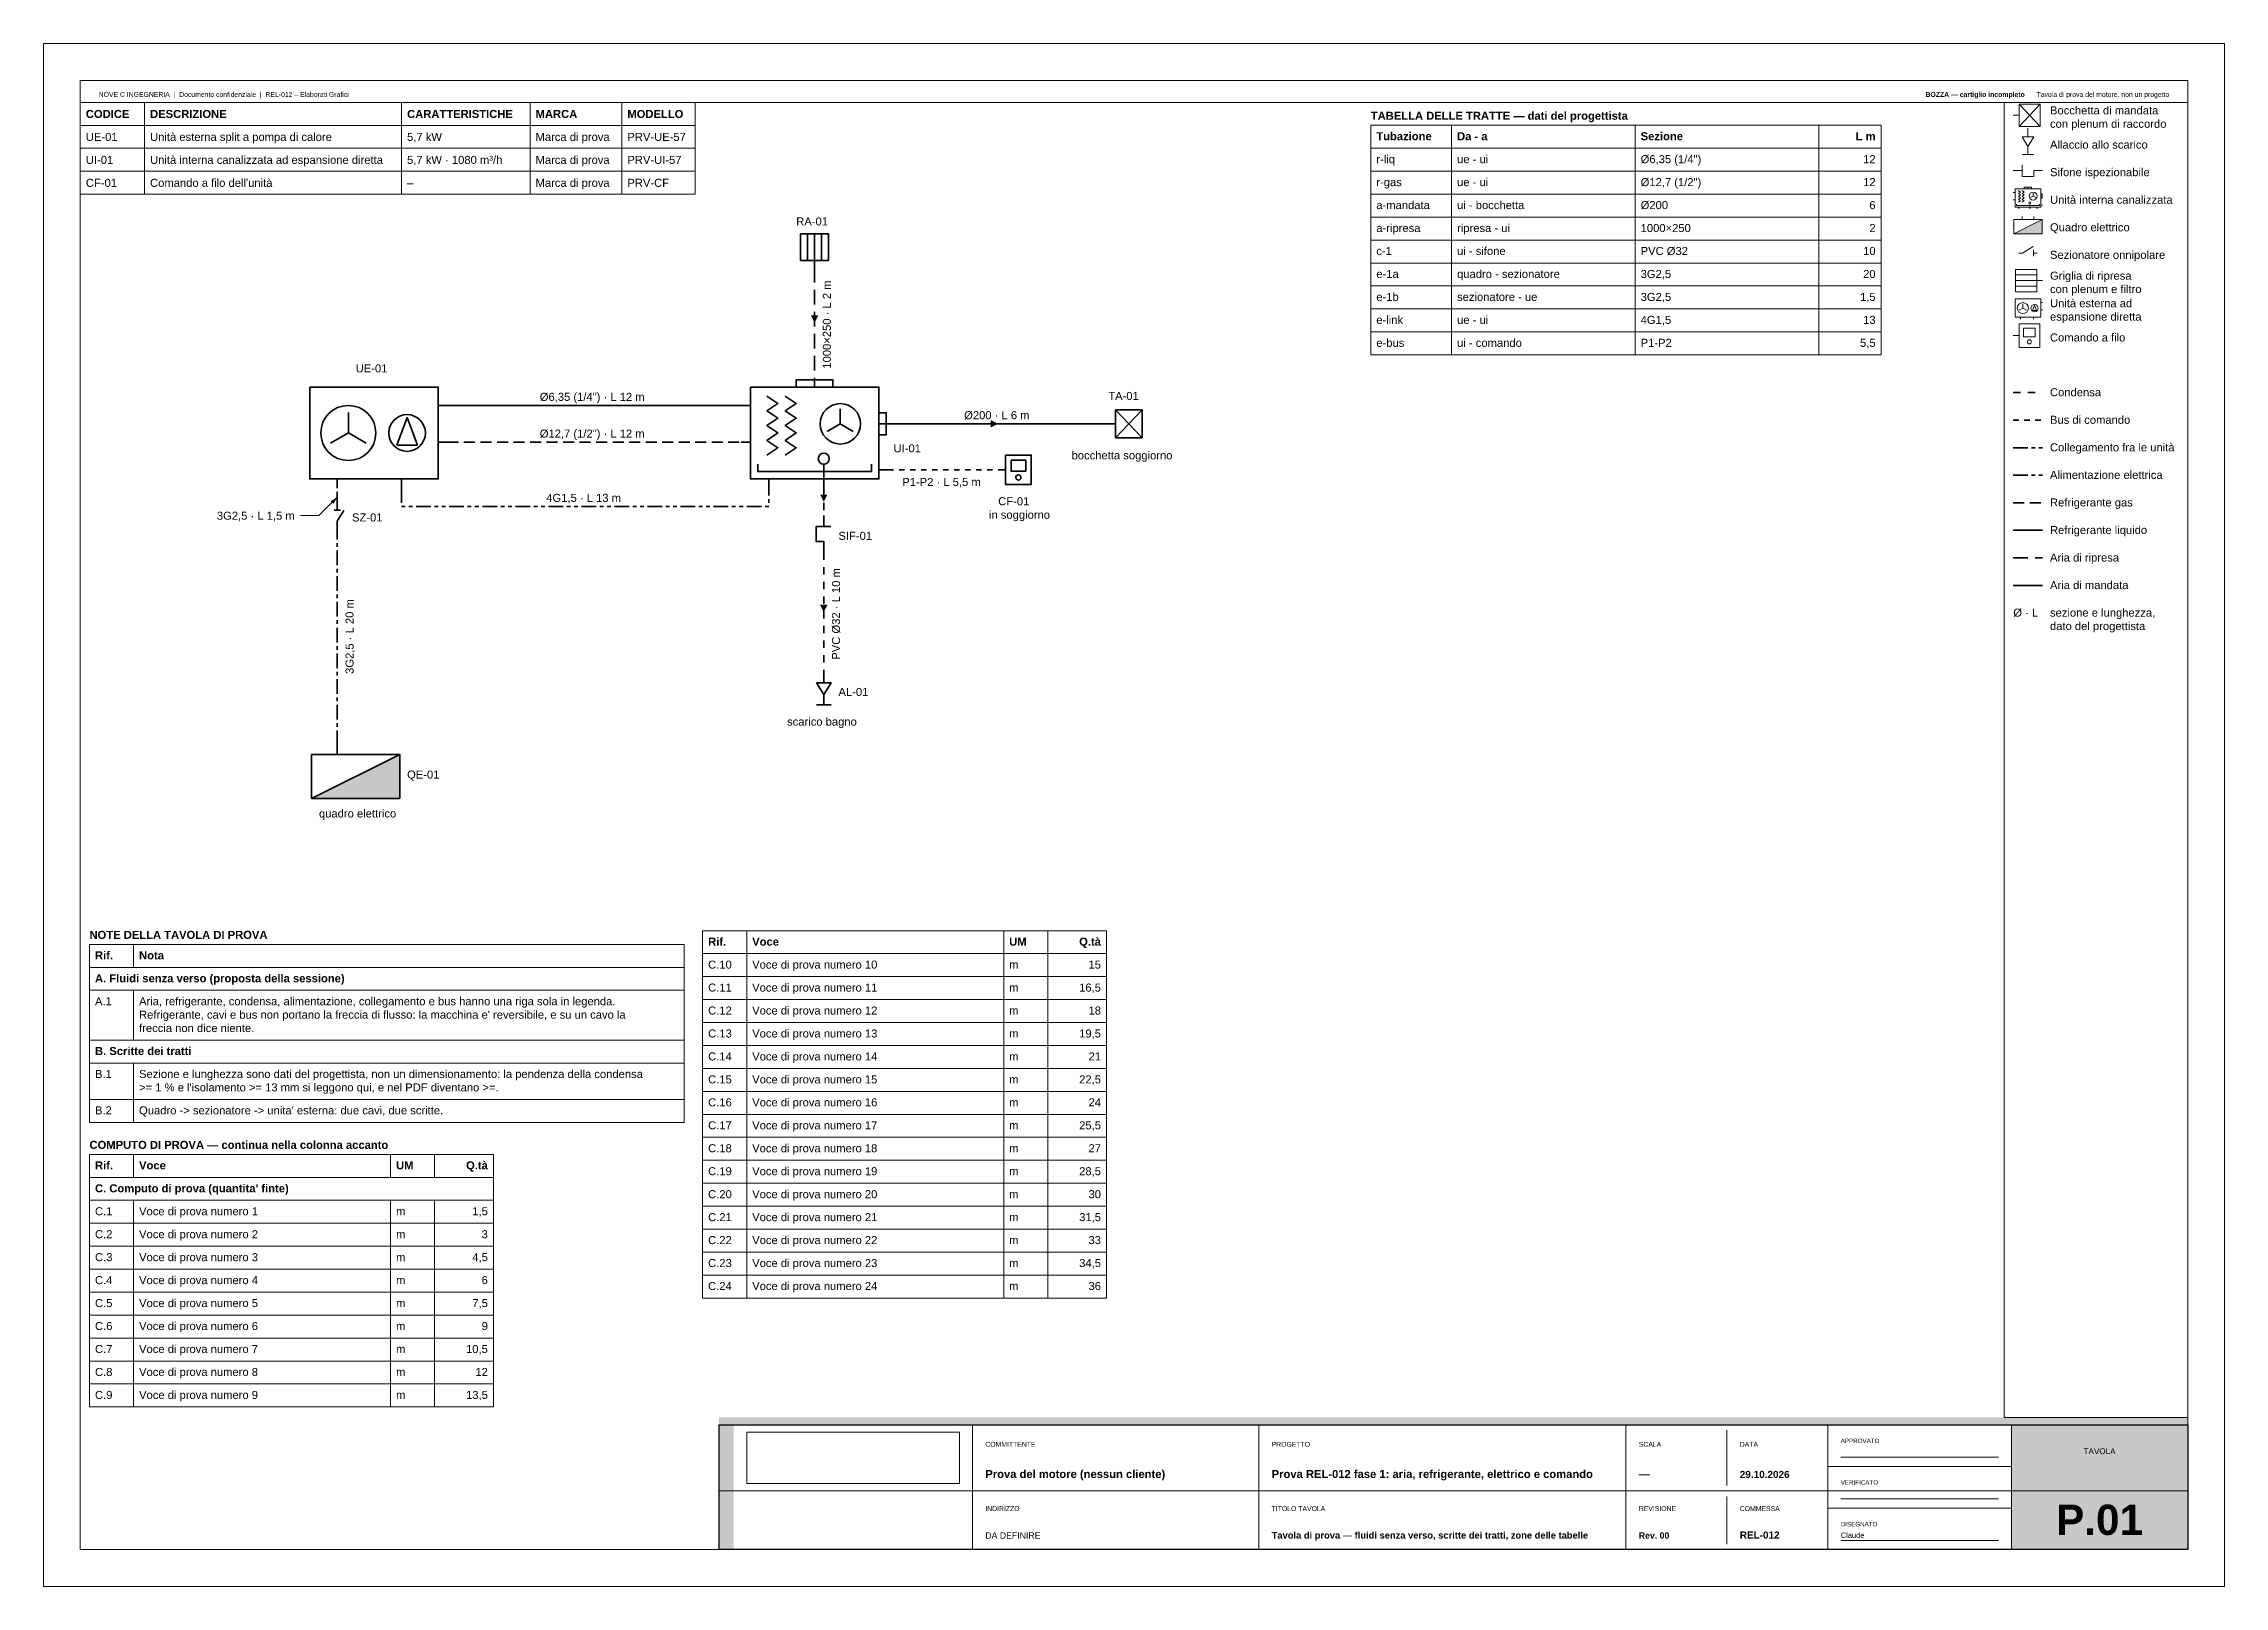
# Paper-space layout 'A2' of a CAD drawing. Header units: millimetres. Extents: x 0 to 594, y 0 to 420.
# The model-space entities are those that its viewports show. They can reach past a viewport. Long polylines and large blocks are cut down to what shows.
import ezdxf
from ezdxf.enums import TextEntityAlignment as Align

# ---------------------------------------------------------------- set-up
doc = ezdxf.new("R2010")
doc.units = ezdxf.units.MM
for name, pattern in [('NOVEC_TRATTO_1P5_1P5', [3, 1.5, -1.5]), ('NOVEC_TRATTO_2_2', [4, 2, -2]), ('NOVEC_TRATTO_3_1P5', [4.5, 3, -1.5]), ('NOVEC_TRATTO_4_1_1_1', [7, 4, -1, 1, -1]), ('NOVEC_TRATTO_4_1_1_1_1_1', [9, 4, -1, 1, -1, 1, -1]), ('NOVEC_TRATTO_4_2', [6, 4, -2])]:
    doc.linetypes.add(name, pattern=pattern)
for name, color, linetype, lineweight, true_color in [('E-CTRL-BUS', 160, 'NOVEC_TRATTO_1P5_1P5', 35, 0x2020e0), ('E-POWR-CIRC', 34, 'NOVEC_TRATTO_4_1_1_1', 35, 0x784212), ('E-POWR-LINK', 230, 'NOVEC_TRATTO_4_1_1_1_1_1', 35, 0xe91e63), ('M-CNDS-PIPE', 252, 'NOVEC_TRATTO_2_2', 35, 0x616a6b), ('M-HVAC-RETN', 134, 'NOVEC_TRATTO_4_2', 35, 0x148f77), ('M-HVAC-SPLY', 134, 'Continuous', 35, 0x148f77), ('M-REFG-GASS', 205, 'NOVEC_TRATTO_3_1P5', 35, 0x6c3483), ('M-REFG-LIQD', 205, 'Continuous', 35, 0x6c3483)]:
    doc.layers.add(name, color=color, linetype=linetype, lineweight=lineweight, true_color=true_color)
doc.layers.add('G-ANNO-NPLT', color=7, linetype='Continuous', lineweight=18, plot=False)
for name, color, linetype, lineweight in [('G-ANNO-TTLB', 7, 'Continuous', 18), ('M-ANNO-DIAM', 7, 'Continuous', 18), ('M-ANNO-IDEN', 7, 'Continuous', 18), ('M-ANNO-LEGN', 7, 'Continuous', 18), ('M-ANNO-SCHD', 7, 'Continuous', 18), ('M-DIAG-EQPM', 7, 'Continuous', 35)]:
    doc.layers.add(name, color=color, linetype=linetype, lineweight=lineweight)
doc.styles.add('NOVEC_ARIAL', font='arial.ttf')
doc.styles.add('NOVEC_ARIAL_GRASSETTO', font='arialbd.ttf')
picture_1 = doc.add_image_def('image1.jpg', size_in_pixel=(2961, 716))

# ---------------------------------------------------------------- blocks, each defined once
blk = doc.blocks.new('NoveC_FlowArrow')
h = blk.add_hatch(color=0)
h.dxf.hatch_style = 1
h.paths.add_polyline_path([(0, 0), (-2, 1), (-2, -1)])
blk = doc.blocks.new('NoveC_ReturnGrille')
at = {"color": 0, "linetype": 'Continuous', "lineweight": -2}
for p, q in [((0.8, -3.1), (8, -3.1)), ((0.8, -5), (8, -5)), ((8, -5), (10, -5)), ((0.8, -6.9), (8, -6.9))]:
    blk.add_line(p, q, dxfattribs=at)
blk.add_lwpolyline([(0.8, -1.2), (8, -1.2), (8, -8.8), (0.8, -8.8)], close=True, dxfattribs=at)
blk = doc.blocks.new('NoveC_ElectricalPanel_V1')
at = {"linetype": 'Continuous', "lineweight": -2}
h = blk.add_hatch(color=0, dxfattribs=at)
h.dxf.hatch_style = 1
h.paths.add_polyline_path([(0.5, -14.5), (24.5, -2.5), (24.5, -14.5)])
at = {"color": 0, "linetype": 'Continuous', "lineweight": -2}
blk.add_line((7.5, 0), (7.5, -2.5), dxfattribs=at)
for points in [[(0.5, -2.5), (24.5, -2.5), (24.5, -14.5), (0.5, -14.5)], [(0.5, -14.5), (24.5, -2.5), (24.5, -14.5)]]:
    blk.add_lwpolyline(points, close=True, dxfattribs=at)
blk = doc.blocks.new('NoveC_SplitOutdoorUnit')
at = {"color": 0, "linetype": 'Continuous', "lineweight": -2}
for p, q in [((13, -15), (13, -9.4)), ((37.5, -7.5), (40, -7.5)), ((13, -15), (8.15, -17.8)), ((13, -15), (17.85, -17.8)), ((37.5, -17.5), (40, -17.5)), ((10, -27.5), (10, -30)), ((27.5, -27.5), (27.5, -30))]:
    blk.add_line(p, q, dxfattribs=at)
for points in [[(2.5, -2.5), (37.5, -2.5), (37.5, -27.5), (2.5, -27.5)], [(26.2, -18.3), (29, -10.8), (31.8, -18.3)]]:
    blk.add_lwpolyline(points, close=True, dxfattribs=at)
for centre, radius in [((13, -15), 7.5), ((29, -15), 5)]:
    blk.add_circle(centre, radius, dxfattribs=at)
blk = doc.blocks.new('NoveC_DuctedIndoorUnit_V1')
at = {"color": 0, "linetype": 'Continuous', "lineweight": -2}
for p, q in [((20, 0), (20, -2.5)), ((0, -7.5), (2.5, -7.5)), ((27, -12.5), (27, -8.4)), ((0, -17.5), (2.5, -17.5)), ((27, -12.5), (23.45, -14.55)), ((27, -12.5), (30.55, -14.55)), ((37.5, -12.5), (40, -12.5)), ((22.5, -23.5), (22.5, -30)), ((7.5, -27.5), (7.5, -30)), ((37.5, -25), (40, -25))]:
    blk.add_line(p, q, dxfattribs=at)
blk.add_lwpolyline([(2.5, -2.5), (37.5, -2.5), (37.5, -27.5), (2.5, -27.5)], close=True, dxfattribs=at)
for points in [[(7, -5), (10, -7), (7, -9), (10, -11), (7, -13), (10, -15), (7, -17), (10, -19), (7, -21)], [(12, -5), (15, -7), (12, -9), (15, -11), (12, -13), (15, -15), (12, -17), (15, -19), (12, -21)], [(15, -2.5), (15, -0.5), (25, -0.5), (25, -2.5)], [(37.5, -9.5), (39.5, -9.5), (39.5, -15.5), (37.5, -15.5)], [(4.5, -23.5), (4.5, -25.5), (35.5, -25.5), (35.5, -23.5)]]:
    blk.add_lwpolyline(points, dxfattribs=at)
for centre, radius in [((27, -12.5), 5.5), ((22.5, -22), 1.5)]:
    blk.add_circle(centre, radius, dxfattribs=at)
blk = doc.blocks.new('NoveC_AirDiffuser')
at = {"color": 0, "linetype": 'Continuous', "lineweight": -2}
for p, q in [((0, -5), (2, -5)), ((2, -1.2), (9.2, -8.8)), ((2, -8.8), (9.2, -1.2))]:
    blk.add_line(p, q, dxfattribs=at)
blk.add_lwpolyline([(2, -1.2), (9.2, -1.2), (9.2, -8.8), (2, -8.8)], close=True, dxfattribs=at)
blk = doc.blocks.new('NoveC_CondensateOutlet')
at = {"color": 0, "linetype": 'Continuous', "lineweight": -2}
for p, q in [((2.5, 0), (2.5, -3)), ((0.5, -9), (4.5, -9)), ((2.5, -6.2), (2.5, -9))]:
    blk.add_line(p, q, dxfattribs=at)
blk.add_lwpolyline([(0.5, -3), (4.5, -3), (2.5, -6.2)], close=True, dxfattribs=at)
blk = doc.blocks.new('NoveC_WiredRemote')
at = {"color": 0, "linetype": 'Continuous', "lineweight": -2}
blk.add_line((0, -5), (2, -5), dxfattribs=at)
for points in [[(2, -1), (9, -1), (9, -9), (2, -9)], [(3.5, -2.4), (7.5, -2.4), (7.5, -5.4), (3.5, -5.4)]]:
    blk.add_lwpolyline(points, close=True, dxfattribs=at)
blk.add_circle((5.5, -7.1), 0.7, dxfattribs=at)
blk = doc.blocks.new('NoveC_CondensateTrap')
at = {"color": 0, "linetype": 'Continuous', "lineweight": -2}
blk.add_line((3, -0.6), (3, -2.5), dxfattribs=at)
blk.add_lwpolyline([(0, -2.5), (3, -2.5), (3, -4.6), (7, -4.6), (7, -2.5), (10, -2.5)], dxfattribs=at)
blk = doc.blocks.new('NoveC_IsolatorSwitch')
at = {"color": 0, "linetype": 'Continuous', "lineweight": -2}
for p, q in [((0, -2.5), (1, -2.5)), ((1, -2.5), (3.9, -0.7)), ((4, -1.6), (4, -3.4)), ((4, -2.5), (5, -2.5))]:
    blk.add_line(p, q, dxfattribs=at)
blk = doc.blocks.new('NoveC_DuctedIndoorUnit')
at = {"color": 0, "linetype": 'Continuous', "lineweight": -2}
for p, q in [((20, 0), (20, -2.5)), ((0, -7.5), (2.5, -7.5)), ((0, -17.5), (2.5, -17.5)), ((7.5, -27.5), (7.5, -30)), ((22.5, -23.5), (22.5, -30)), ((27, -12.5), (23.45, -14.55)), ((27, -12.5), (27, -8.4)), ((27, -12.5), (30.55, -14.55)), ((32.5, -27.5), (32.5, -30)), ((37.5, -12.5), (40, -12.5)), ((37.5, -25), (40, -25))]:
    blk.add_line(p, q, dxfattribs=at)
blk.add_lwpolyline([(2.5, -2.5), (37.5, -2.5), (37.5, -27.5), (2.5, -27.5)], close=True, dxfattribs=at)
for points in [[(4.5, -23.5), (4.5, -25.5), (35.5, -25.5), (35.5, -23.5)], [(7, -5), (10, -7), (7, -9), (10, -11), (7, -13), (10, -15), (7, -17), (10, -19), (7, -21)], [(12, -5), (15, -7), (12, -9), (15, -11), (12, -13), (15, -15), (12, -17), (15, -19), (12, -21)], [(15, -2.5), (15, -0.5), (25, -0.5), (25, -2.5)], [(37.5, -9.5), (39.5, -9.5), (39.5, -15.5), (37.5, -15.5)]]:
    blk.add_lwpolyline(points, dxfattribs=at)
for centre, radius in [((22.5, -22), 1.5), ((27, -12.5), 5.5)]:
    blk.add_circle(centre, radius, dxfattribs=at)
blk = doc.blocks.new('NoveC_ElectricalPanel')
at = {"linetype": 'Continuous', "lineweight": -2}
h = blk.add_hatch(color=0, dxfattribs=at)
h.dxf.hatch_style = 1
h.paths.add_polyline_path([(0.5, -14.5), (24.5, -2.5), (24.5, -14.5)])
at = {"color": 0, "linetype": 'Continuous', "lineweight": -2}
for p, q in [((7.5, 0), (7.5, -2.5)), ((17.5, 0), (17.5, -2.5)), ((0, -7.5), (0.5, -7.5)), ((7.5, -14.5), (7.5, -15)), ((17.5, -14.5), (17.5, -15)), ((24.5, -7.5), (25, -7.5))]:
    blk.add_line(p, q, dxfattribs=at)
for points in [[(0.5, -2.5), (24.5, -2.5), (24.5, -14.5), (0.5, -14.5)], [(0.5, -14.5), (24.5, -2.5), (24.5, -14.5)]]:
    blk.add_lwpolyline(points, close=True, dxfattribs=at)

msp = doc.modelspace()

# ---------------------------------------------------------------- linework, layer by layer
at = {"layer": 'E-CTRL-BUS', "flags": 128}
msp.add_lwpolyline([(230, 304), (260, 304)], dxfattribs=at)
at = {"layer": 'E-POWR-CIRC', "flags": 128}
for points in [[(80, 294), (80, 299)], [(80, 229), (80, 289)]]:
    msp.add_lwpolyline(points, dxfattribs=at)
at = {"layer": 'E-POWR-LINK', "flags": 128}
msp.add_lwpolyline([(97.5, 299), (97.5, 294), (197.5, 294), (197.5, 299)], dxfattribs=at)
at = {"layer": 'M-ANNO-DIAM'}
for p, q in [((75, 291.5), (70, 291.5)), ((80, 296.5), (75, 291.5))]:
    msp.add_line(p, q, dxfattribs=at)
msp.add_solid([(80, 296.5), (78.9393, 294.7322), (78.2322, 295.4393)], dxfattribs=at)
at = {"layer": 'M-ANNO-LEGN', "color": 252, "linetype": 'NOVEC_TRATTO_2_2', "lineweight": 35, "true_color": 0x616a6b}
msp.add_line((536.5, 325), (544.5, 325), dxfattribs=at)
at = {"layer": 'M-ANNO-LEGN', "color": 160, "linetype": 'NOVEC_TRATTO_1P5_1P5', "lineweight": 35, "true_color": 0x2020e0}
msp.add_line((536.5, 317.5), (544.5, 317.5), dxfattribs=at)
at = {"layer": 'M-ANNO-LEGN', "color": 230, "linetype": 'NOVEC_TRATTO_4_1_1_1_1_1', "lineweight": 35, "true_color": 0xe91e63}
msp.add_line((536.5, 310), (544.5, 310), dxfattribs=at)
at = {"layer": 'M-ANNO-LEGN', "color": 34, "linetype": 'NOVEC_TRATTO_4_1_1_1', "lineweight": 35, "true_color": 0x784212}
msp.add_line((536.5, 302.5), (544.5, 302.5), dxfattribs=at)
at = {"layer": 'M-ANNO-LEGN', "color": 205, "linetype": 'NOVEC_TRATTO_3_1P5', "lineweight": 35, "true_color": 0x6c3483}
msp.add_line((536.5, 295), (544.5, 295), dxfattribs=at)
at = {"layer": 'M-ANNO-LEGN', "color": 205, "linetype": 'Continuous', "lineweight": 35, "true_color": 0x6c3483}
msp.add_line((536.5, 287.5), (544.5, 287.5), dxfattribs=at)
at = {"layer": 'M-ANNO-LEGN', "color": 134, "linetype": 'NOVEC_TRATTO_4_2', "lineweight": 35, "true_color": 0x148f77}
msp.add_line((536.5, 280), (544.5, 280), dxfattribs=at)
at = {"layer": 'M-ANNO-LEGN', "color": 134, "linetype": 'Continuous', "lineweight": 35, "true_color": 0x148f77}
msp.add_line((536.5, 272.5), (544.5, 272.5), dxfattribs=at)
at = {"layer": 'M-ANNO-LEGN'}
msp.add_lwpolyline([(534, 404), (584, 404), (584, 46), (534, 46)], close=True, dxfattribs=at)
at = {"layer": 'M-ANNO-SCHD'}
for p, q in [((10, 404), (177.5, 404)), ((10, 404), (10, 379)), ((27.5, 404), (27.5, 379)), ((97.5, 404), (97.5, 379)), ((132.5, 404), (132.5, 379)), ((157.5, 404), (157.5, 379)), ((177.5, 404), (177.5, 379)), ((10, 397.75), (177.5, 397.75)), ((361.5, 397.7775), (500.5, 397.7775)), ((361.5, 397.7775), (361.5, 335.2775)), ((383.5, 397.7775), (383.5, 335.2775)), ((433.5, 397.7775), (433.5, 335.2775)), ((483.5, 397.7775), (483.5, 335.2775)), ((500.5, 397.7775), (500.5, 335.2775)), ((10, 391.5), (177.5, 391.5)), ((361.5, 391.5275), (500.5, 391.5275)), ((10, 385.25), (177.5, 385.25)), ((361.5, 385.2775), (500.5, 385.2775)), ((10, 379), (177.5, 379)), ((361.5, 379.0275), (500.5, 379.0275)), ((361.5, 372.7775), (500.5, 372.7775)), ((361.5, 366.5275), (500.5, 366.5275)), ((361.5, 360.2775), (500.5, 360.2775)), ((361.5, 354.0275), (500.5, 354.0275)), ((361.5, 347.7775), (500.5, 347.7775)), ((361.5, 341.5275), (500.5, 341.5275)), ((361.5, 335.2775), (500.5, 335.2775)), ((179.5, 178.5), (289.5, 178.5)), ((179.5, 178.5), (179.5, 78.5)), ((191.5, 178.5), (191.5, 78.5)), ((261.5, 178.5), (261.5, 78.5)), ((273.5, 178.5), (273.5, 78.5)), ((289.5, 178.5), (289.5, 78.5)), ((12.5, 174.7775), (174.5, 174.7775)), ((12.5, 174.7775), (12.5, 126.32375)), ((24.5, 174.7775), (24.5, 168.5275)), ((174.5, 174.7775), (174.5, 126.32375)), ((12.5, 168.5275), (174.5, 168.5275)), ((179.5, 172.25), (289.5, 172.25)), ((12.5, 162.2775), (174.5, 162.2775)), ((24.5, 162.2775), (24.5, 148.725)), ((179.5, 166), (289.5, 166)), ((179.5, 159.75), (289.5, 159.75)), ((12.5, 148.725), (174.5, 148.725)), ((179.5, 153.5), (289.5, 153.5)), ((179.5, 147.25), (289.5, 147.25)), ((12.5, 142.475), (174.5, 142.475)), ((24.5, 142.475), (24.5, 126.32375)), ((179.5, 141), (289.5, 141)), ((12.5, 132.57375), (174.5, 132.57375)), ((179.5, 134.75), (289.5, 134.75)), ((12.5, 126.32375), (174.5, 126.32375)), ((179.5, 128.5), (289.5, 128.5)), ((179.5, 122.25), (289.5, 122.25)), ((12.5, 117.60125), (122.5, 117.60125)), ((12.5, 117.60125), (12.5, 48.85125)), ((24.5, 117.60125), (24.5, 111.35125)), ((94.5, 117.60125), (94.5, 111.35125)), ((106.5, 117.60125), (106.5, 111.35125)), ((122.5, 117.60125), (122.5, 48.85125)), ((179.5, 116), (289.5, 116)), ((12.5, 111.35125), (122.5, 111.35125)), ((179.5, 109.75), (289.5, 109.75)), ((12.5, 105.10125), (122.5, 105.10125)), ((24.5, 105.10125), (24.5, 48.85125)), ((94.5, 105.10125), (94.5, 48.85125)), ((106.5, 105.10125), (106.5, 48.85125)), ((179.5, 103.5), (289.5, 103.5)), ((12.5, 98.85125), (122.5, 98.85125)), ((179.5, 97.25), (289.5, 97.25)), ((12.5, 92.60125), (122.5, 92.60125)), ((179.5, 91), (289.5, 91)), ((12.5, 86.35125), (122.5, 86.35125)), ((179.5, 84.75), (289.5, 84.75)), ((12.5, 80.10125), (122.5, 80.10125)), ((179.5, 78.5), (289.5, 78.5)), ((12.5, 73.85125), (122.5, 73.85125)), ((12.5, 67.60125), (122.5, 67.60125)), ((12.5, 61.35125), (122.5, 61.35125)), ((12.5, 55.10125), (122.5, 55.10125)), ((12.5, 48.85125), (122.5, 48.85125))]:
    msp.add_line(p, q, dxfattribs=at)
at = {"layer": 'M-CNDS-PIPE', "flags": 128}
for points in [[(212.5, 299), (212.5, 291.5)], [(212.5, 281.5), (212.5, 249)]]:
    msp.add_lwpolyline(points, dxfattribs=at)
at = {"layer": 'M-HVAC-RETN', "flags": 128}
msp.add_lwpolyline([(210, 359), (210, 329)], dxfattribs=at)
at = {"layer": 'M-HVAC-SPLY', "flags": 128}
msp.add_lwpolyline([(230, 316.5), (290, 316.5)], dxfattribs=at)
at = {"layer": 'M-REFG-GASS', "flags": 128}
msp.add_lwpolyline([(110, 311.5), (190, 311.5)], dxfattribs=at)
at = {"layer": 'M-REFG-LIQD', "flags": 128}
msp.add_lwpolyline([(110, 321.5), (190, 321.5)], dxfattribs=at)

# ---------------------------------------------------------------- block references
at = {"layer": 'M-ANNO-LEGN', "lineweight": 18}
for name, p, xscale, yscale in [('NoveC_AirDiffuser', (536.5, 404.5), 0.8, 0.8), ('NoveC_CondensateOutlet', (538.5, 397), 0.8, 0.8), ('NoveC_CondensateTrap', (536.5, 387.5), 0.8, 0.8), ('NoveC_DuctedIndoorUnit', (536.5, 381), 0.2, 0.2), ('NoveC_ElectricalPanel', (536.5, 372.9), 0.32, 0.32), ('NoveC_ReturnGrille', (536.5, 359.5), 0.8, 0.8), ('NoveC_SplitOutdoorUnit', (536.5, 351), 0.2, 0.2), ('NoveC_WiredRemote', (536.5, 344.5), 0.8, 0.8)]:
    msp.add_blockref(name, p, dxfattribs=dict(at, xscale=xscale, yscale=yscale))
msp.add_blockref('NoveC_IsolatorSwitch', (538, 365.5), dxfattribs=at)
at = {"layer": 'M-CNDS-PIPE', "rotation": 270}
for p in [(212.5, 295.25), (212.5, 265.25)]:
    msp.add_blockref('NoveC_FlowArrow', p, dxfattribs=at)
at = {"layer": 'M-DIAG-EQPM', "rotation": 270}
for name, p in [('NoveC_ReturnGrille', (215, 369)), ('NoveC_CondensateTrap', (215, 291.5))]:
    msp.add_blockref(name, p, dxfattribs=at)
at = {"layer": 'M-DIAG-EQPM'}
for name, p in [('NoveC_DuctedIndoorUnit_V1', (190, 329)), ('NoveC_SplitOutdoorUnit', (70, 329)), ('NoveC_AirDiffuser', (290, 321.5)), ('NoveC_WiredRemote', (260, 309)), ('NoveC_CondensateOutlet', (210, 249)), ('NoveC_ElectricalPanel_V1', (72.5, 229))]:
    msp.add_blockref(name, p, dxfattribs=at)
at = {"layer": 'M-DIAG-EQPM', "xscale": -1, "rotation": 270}
msp.add_blockref('NoveC_IsolatorSwitch', (82.5, 289), dxfattribs=at)
at = {"layer": 'M-HVAC-RETN', "rotation": 270}
msp.add_blockref('NoveC_FlowArrow', (210, 344), dxfattribs=at)
at = {"layer": 'M-HVAC-SPLY'}
msp.add_blockref('NoveC_FlowArrow', (260, 316.5), dxfattribs=at)

# ---------------------------------------------------------------- texts
at = {"layer": 'M-ANNO-DIAM', "style": 'NOVEC_ARIAL'}
for s, p in [('1000×250 · L 2 m', (214.425, 331.51272)), ('PVC Ø32 · L 10 m', (216.925, 252.28012)), ('3G2,5 · L 20 m', (84.425, 248.41138))]:
    msp.add_text(s, height=2.1844, rotation=90, dxfattribs=at).set_placement(p)
for s, p in [('Ø6,35 (1/4") · L 12 m', (135.14259, 322.75)), ('Ø12,7 (1/2") · L 12 m', (135.14259, 312.75)), ('Ø200 · L 6 m', (250.73535, 317.75)), ('4G1,5 · L 13 m', (136.91137, 295.25)), ('P1-P2 · L 5,5 m', (233.88274, 299.575)), ('3G2,5 · L 1,5 m', (47.1901, 290.38875))]:
    msp.add_text(s, height=2.1844, dxfattribs=at).set_placement(p)
at = {"layer": 'M-ANNO-IDEN', "style": 'NOVEC_ARIAL'}
for s, p in [('RA-01', (205, 370.5)), ('UE-01', (85, 330.5)), ('TA-01', (290, 323)), ('UI-01', (231.5, 308.7375)), ('bocchetta soggiorno', (280, 306.825)), ('SZ-01', (84, 289.9125)), ('in soggiorno', (257.5, 290.65)), ('CF-01', (260, 294.325)), ('SIF-01', (216.5, 284.9125)), ('AL-01', (216.5, 242.4125)), ('scarico bagno', (202.5, 234.325)), ('QE-01', (99, 219.9125)), ('quadro elettrico', (75, 209.325))]:
    msp.add_text(s, height=2.1844, dxfattribs=at).set_placement(p)
at = {"layer": 'M-ANNO-LEGN', "style": 'NOVEC_ARIAL'}
for s, p in [('con plenum di raccordo', (546.5, 397.0869)), ('Bocchetta di mandata', (546.5, 400.7381)), ('Allaccio allo scarico', (546.5, 391.4125)), ('Sifone ispezionabile', (546.5, 383.9125)), ('Unità interna canalizzata', (546.5, 376.4125)), ('Quadro elettrico', (546.5, 368.9125)), ('Sezionatore onnipolare', (546.5, 361.4125)), ('Griglia di ripresa', (546.5, 355.7381)), ('con plenum e filtro', (546.5, 352.0869)), ('Unità esterna ad', (546.5, 348.2381)), ('espansione diretta', (546.5, 344.5869)), ('Comando a filo', (546.5, 338.9125)), ('Condensa', (546.5, 324)), ('Bus di comando', (546.5, 316.5)), ('Collegamento fra le unità', (546.5, 309)), ('Alimentazione elettrica', (546.5, 301.5)), ('Refrigerante gas', (546.5, 294)), ('Refrigerante liquido', (546.5, 286.5)), ('Aria di ripresa', (546.5, 279)), ('Aria di mandata', (546.5, 271.5)), ('Ø · L', (536.5, 264)), ('sezione e lunghezza,', (546.5, 264)), ('dato del progettista', (546.5, 260.34875))]:
    msp.add_text(s, height=2.1844, dxfattribs=at).set_placement(p)
at = {"layer": 'M-ANNO-SCHD'}
for s, style, p in [('CODICE', 'NOVEC_ARIAL_GRASSETTO', (11.5, 399.76375)), ('DESCRIZIONE', 'NOVEC_ARIAL_GRASSETTO', (29, 399.76375)), ('CARATTERISTICHE', 'NOVEC_ARIAL_GRASSETTO', (99, 399.76375)), ('MARCA', 'NOVEC_ARIAL_GRASSETTO', (134, 399.76375)), ('MODELLO', 'NOVEC_ARIAL_GRASSETTO', (159, 399.76375)), ('TABELLA DELLE TRATTE — dati del progettista', 'NOVEC_ARIAL_GRASSETTO', (361.5, 399.2775)), ('UE-01', 'NOVEC_ARIAL', (11.5, 393.51375)), ('Unità esterna split a pompa di calore', 'NOVEC_ARIAL', (29, 393.51375)), ('5,7 kW', 'NOVEC_ARIAL', (99, 393.51375)), ('Marca di prova', 'NOVEC_ARIAL', (134, 393.51375)), ('PRV-UE-57', 'NOVEC_ARIAL', (159, 393.51375)), ('Tubazione', 'NOVEC_ARIAL_GRASSETTO', (363, 393.705)), ('Da - a', 'NOVEC_ARIAL_GRASSETTO', (385, 393.705)), ('Sezione', 'NOVEC_ARIAL_GRASSETTO', (435, 393.705)), ('UI-01', 'NOVEC_ARIAL', (11.5, 387.26375)), ('Unità interna canalizzata ad espansione diretta', 'NOVEC_ARIAL', (29, 387.26375)), ('5,7 kW · 1080 m³/h', 'NOVEC_ARIAL', (99, 387.26375)), ('Marca di prova', 'NOVEC_ARIAL', (134, 387.26375)), ('PRV-UI-57', 'NOVEC_ARIAL', (159, 387.26375)), ('r-liq', 'NOVEC_ARIAL', (363, 387.455)), ('ue - ui', 'NOVEC_ARIAL', (385, 387.455)), ('Ø6,35 (1/4")', 'NOVEC_ARIAL', (435, 387.455)), ('CF-01', 'NOVEC_ARIAL', (11.5, 381.01375)), ("Comando a filo dell'unità", 'NOVEC_ARIAL', (29, 381.01375)), ('–', 'NOVEC_ARIAL', (99, 381.01375)), ('Marca di prova', 'NOVEC_ARIAL', (134, 381.01375)), ('PRV-CF', 'NOVEC_ARIAL', (159, 381.01375)), ('r-gas', 'NOVEC_ARIAL', (363, 381.205)), ('ue - ui', 'NOVEC_ARIAL', (385, 381.205)), ('Ø12,7 (1/2")', 'NOVEC_ARIAL', (435, 381.205)), ('a-mandata', 'NOVEC_ARIAL', (363, 374.955)), ('ui - bocchetta', 'NOVEC_ARIAL', (385, 374.955)), ('Ø200', 'NOVEC_ARIAL', (435, 374.955)), ('a-ripresa', 'NOVEC_ARIAL', (363, 368.705)), ('ripresa - ui', 'NOVEC_ARIAL', (385, 368.705)), ('1000×250', 'NOVEC_ARIAL', (435, 368.705)), ('c-1', 'NOVEC_ARIAL', (363, 362.455)), ('ui - sifone', 'NOVEC_ARIAL', (385, 362.455)), ('PVC Ø32', 'NOVEC_ARIAL', (435, 362.455)), ('e-1a', 'NOVEC_ARIAL', (363, 356.205)), ('quadro - sezionatore', 'NOVEC_ARIAL', (385, 356.205)), ('3G2,5', 'NOVEC_ARIAL', (435, 356.205)), ('e-1b', 'NOVEC_ARIAL', (363, 349.955)), ('sezionatore - ue', 'NOVEC_ARIAL', (385, 349.955)), ('3G2,5', 'NOVEC_ARIAL', (435, 349.955)), ('e-link', 'NOVEC_ARIAL', (363, 343.705)), ('ue - ui', 'NOVEC_ARIAL', (385, 343.705)), ('4G1,5', 'NOVEC_ARIAL', (435, 343.705)), ('e-bus', 'NOVEC_ARIAL', (363, 337.455)), ('ui - comando', 'NOVEC_ARIAL', (385, 337.455)), ('P1-P2', 'NOVEC_ARIAL', (435, 337.455)), ('NOTE DELLA TAVOLA DI PROVA', 'NOVEC_ARIAL_GRASSETTO', (12.5, 176.2775)), ('Rif.', 'NOVEC_ARIAL_GRASSETTO', (14, 170.705)), ('Nota', 'NOVEC_ARIAL_GRASSETTO', (26, 170.705)), ('Rif.', 'NOVEC_ARIAL_GRASSETTO', (181, 174.4275)), ('Voce', 'NOVEC_ARIAL_GRASSETTO', (193, 174.4275)), ('UM', 'NOVEC_ARIAL_GRASSETTO', (263, 174.4275)), ('A. Fluidi senza verso (proposta della sessione)', 'NOVEC_ARIAL_GRASSETTO', (14, 164.455)), ('C.10', 'NOVEC_ARIAL', (181, 168.1775)), ('Voce di prova numero 10', 'NOVEC_ARIAL', (193, 168.1775)), ('m', 'NOVEC_ARIAL', (263, 168.1775)), ('A.1', 'NOVEC_ARIAL', (14, 158.205)), ('Aria, refrigerante, condensa, alimentazione, collegamento e bus hanno una riga sola in legenda.', 'NOVEC_ARIAL', (26, 158.205)), ('C.11', 'NOVEC_ARIAL', (181, 161.9275)), ('Voce di prova numero 11', 'NOVEC_ARIAL', (193, 161.9275)), ('m', 'NOVEC_ARIAL', (263, 161.9275)), ("Refrigerante, cavi e bus non portano la freccia di flusso: la macchina e' reversibile, e su un cavo la", 'NOVEC_ARIAL', (26, 154.55375)), ('C.12', 'NOVEC_ARIAL', (181, 155.6775)), ('Voce di prova numero 12', 'NOVEC_ARIAL', (193, 155.6775)), ('m', 'NOVEC_ARIAL', (263, 155.6775)), ('freccia non dice niente.', 'NOVEC_ARIAL', (26, 150.9025)), ('C.13', 'NOVEC_ARIAL', (181, 149.4275)), ('Voce di prova numero 13', 'NOVEC_ARIAL', (193, 149.4275)), ('m', 'NOVEC_ARIAL', (263, 149.4275)), ('B. Scritte dei tratti', 'NOVEC_ARIAL_GRASSETTO', (14, 144.6525)), ('C.14', 'NOVEC_ARIAL', (181, 143.1775)), ('Voce di prova numero 14', 'NOVEC_ARIAL', (193, 143.1775)), ('m', 'NOVEC_ARIAL', (263, 143.1775)), ('B.1', 'NOVEC_ARIAL', (14, 138.4025)), ('Sezione e lunghezza sono dati del progettista, non un dimensionamento: la pendenza della condensa', 'NOVEC_ARIAL', (26, 138.4025)), (">= 1 %%% e l'isolamento >= 13 mm si leggono qui, e nel PDF diventano >=.", 'NOVEC_ARIAL', (26, 134.75125)), ('C.15', 'NOVEC_ARIAL', (181, 136.9275)), ('Voce di prova numero 15', 'NOVEC_ARIAL', (193, 136.9275)), ('m', 'NOVEC_ARIAL', (263, 136.9275)), ('B.2', 'NOVEC_ARIAL', (14, 128.50125)), ("Quadro -> sezionatore -> unita' esterna: due cavi, due scritte.", 'NOVEC_ARIAL', (26, 128.50125)), ('C.16', 'NOVEC_ARIAL', (181, 130.6775)), ('Voce di prova numero 16', 'NOVEC_ARIAL', (193, 130.6775)), ('m', 'NOVEC_ARIAL', (263, 130.6775)), ('C.17', 'NOVEC_ARIAL', (181, 124.4275)), ('Voce di prova numero 17', 'NOVEC_ARIAL', (193, 124.4275)), ('m', 'NOVEC_ARIAL', (263, 124.4275)), ('COMPUTO DI PROVA — continua nella colonna accanto', 'NOVEC_ARIAL_GRASSETTO', (12.5, 119.10125)), ('C.18', 'NOVEC_ARIAL', (181, 118.1775)), ('Voce di prova numero 18', 'NOVEC_ARIAL', (193, 118.1775)), ('m', 'NOVEC_ARIAL', (263, 118.1775)), ('Rif.', 'NOVEC_ARIAL_GRASSETTO', (14, 113.52875)), ('Voce', 'NOVEC_ARIAL_GRASSETTO', (26, 113.52875)), ('UM', 'NOVEC_ARIAL_GRASSETTO', (96, 113.52875)), ('C.19', 'NOVEC_ARIAL', (181, 111.9275)), ('Voce di prova numero 19', 'NOVEC_ARIAL', (193, 111.9275)), ('m', 'NOVEC_ARIAL', (263, 111.9275)), ("C. Computo di prova (quantita' finte)", 'NOVEC_ARIAL_GRASSETTO', (14, 107.27875)), ('C.20', 'NOVEC_ARIAL', (181, 105.6775)), ('Voce di prova numero 20', 'NOVEC_ARIAL', (193, 105.6775)), ('m', 'NOVEC_ARIAL', (263, 105.6775)), ('C.1', 'NOVEC_ARIAL', (14, 101.02875)), ('Voce di prova numero 1', 'NOVEC_ARIAL', (26, 101.02875)), ('m', 'NOVEC_ARIAL', (96, 101.02875)), ('C.21', 'NOVEC_ARIAL', (181, 99.4275)), ('Voce di prova numero 21', 'NOVEC_ARIAL', (193, 99.4275)), ('m', 'NOVEC_ARIAL', (263, 99.4275)), ('C.2', 'NOVEC_ARIAL', (14, 94.77875)), ('Voce di prova numero 2', 'NOVEC_ARIAL', (26, 94.77875)), ('m', 'NOVEC_ARIAL', (96, 94.77875)), ('C.22', 'NOVEC_ARIAL', (181, 93.1775)), ('Voce di prova numero 22', 'NOVEC_ARIAL', (193, 93.1775)), ('C.3', 'NOVEC_ARIAL', (14, 88.52875)), ('Voce di prova numero 3', 'NOVEC_ARIAL', (26, 88.52875)), ('m', 'NOVEC_ARIAL', (96, 88.52875)), ('C.23', 'NOVEC_ARIAL', (181, 86.9275)), ('Voce di prova numero 23', 'NOVEC_ARIAL', (193, 86.9275)), ('m', 'NOVEC_ARIAL', (263, 93.1775)), ('C.4', 'NOVEC_ARIAL', (14, 82.27875)), ('Voce di prova numero 4', 'NOVEC_ARIAL', (26, 82.27875)), ('m', 'NOVEC_ARIAL', (96, 82.27875)), ('m', 'NOVEC_ARIAL', (263, 86.9275)), ('C.5', 'NOVEC_ARIAL', (14, 76.02875)), ('Voce di prova numero 5', 'NOVEC_ARIAL', (26, 76.02875)), ('m', 'NOVEC_ARIAL', (96, 76.02875)), ('C.24', 'NOVEC_ARIAL', (181, 80.6775)), ('Voce di prova numero 24', 'NOVEC_ARIAL', (193, 80.6775)), ('m', 'NOVEC_ARIAL', (263, 80.6775)), ('C.6', 'NOVEC_ARIAL', (14, 69.77875)), ('Voce di prova numero 6', 'NOVEC_ARIAL', (26, 69.77875)), ('m', 'NOVEC_ARIAL', (96, 69.77875)), ('C.7', 'NOVEC_ARIAL', (14, 63.52875)), ('Voce di prova numero 7', 'NOVEC_ARIAL', (26, 63.52875)), ('C.8', 'NOVEC_ARIAL', (14, 57.27875)), ('Voce di prova numero 8', 'NOVEC_ARIAL', (26, 57.27875)), ('m', 'NOVEC_ARIAL', (96, 63.52875)), ('m', 'NOVEC_ARIAL', (96, 57.27875)), ('C.9', 'NOVEC_ARIAL', (14, 51.02875)), ('Voce di prova numero 9', 'NOVEC_ARIAL', (26, 51.02875)), ('m', 'NOVEC_ARIAL', (96, 51.02875))]:
    msp.add_text(s, height=2.1844, dxfattribs=dict(at, style=style)).set_placement(p)
for s, style, p in [('L m', 'NOVEC_ARIAL_GRASSETTO', (499, 393.705)), ('12', 'NOVEC_ARIAL', (499, 387.455)), ('12', 'NOVEC_ARIAL', (499, 381.205)), ('6', 'NOVEC_ARIAL', (499, 374.955)), ('2', 'NOVEC_ARIAL', (499, 368.705)), ('10', 'NOVEC_ARIAL', (499, 362.455)), ('20', 'NOVEC_ARIAL', (499, 356.205)), ('1,5', 'NOVEC_ARIAL', (499, 349.955)), ('13', 'NOVEC_ARIAL', (499, 343.705)), ('5,5', 'NOVEC_ARIAL', (499, 337.455)), ('Q.tà', 'NOVEC_ARIAL_GRASSETTO', (288, 174.4275)), ('15', 'NOVEC_ARIAL', (288, 168.1775)), ('16,5', 'NOVEC_ARIAL', (288, 161.9275)), ('18', 'NOVEC_ARIAL', (288, 155.6775)), ('19,5', 'NOVEC_ARIAL', (288, 149.4275)), ('21', 'NOVEC_ARIAL', (288, 143.1775)), ('22,5', 'NOVEC_ARIAL', (288, 136.9275)), ('24', 'NOVEC_ARIAL', (288, 130.6775)), ('25,5', 'NOVEC_ARIAL', (288, 124.4275)), ('27', 'NOVEC_ARIAL', (288, 118.1775)), ('Q.tà', 'NOVEC_ARIAL_GRASSETTO', (121, 113.52875)), ('28,5', 'NOVEC_ARIAL', (288, 111.9275)), ('30', 'NOVEC_ARIAL', (288, 105.6775)), ('1,5', 'NOVEC_ARIAL', (121, 101.02875)), ('31,5', 'NOVEC_ARIAL', (288, 99.4275)), ('3', 'NOVEC_ARIAL', (121, 94.77875)), ('33', 'NOVEC_ARIAL', (288, 93.1775)), ('4,5', 'NOVEC_ARIAL', (121, 88.52875)), ('34,5', 'NOVEC_ARIAL', (288, 86.9275)), ('6', 'NOVEC_ARIAL', (121, 82.27875)), ('7,5', 'NOVEC_ARIAL', (121, 76.02875)), ('36', 'NOVEC_ARIAL', (288, 80.6775)), ('9', 'NOVEC_ARIAL', (121, 69.77875)), ('10,5', 'NOVEC_ARIAL', (121, 63.52875)), ('12', 'NOVEC_ARIAL', (121, 57.27875)), ('13,5', 'NOVEC_ARIAL', (121, 51.02875))]:
    msp.add_text(s, height=2.1844, dxfattribs=dict(at, style=style)).set_placement(p, align=Align.RIGHT)

psp = doc.layouts.new('A2')

# ---------------------------------------------------------------- hatches: boundary and pattern name
at = {"layer": 'G-ANNO-TTLB', "true_color": 0x2abfbf}
h = psp.add_hatch(color=133, dxfattribs=at)
h.dxf.hatch_style = 1
h.paths.add_polyline_path([(184, 46), (584, 46), (584, 44), (184, 44)])
at = {"layer": 'G-ANNO-TTLB', "true_color": 0x1c2e4a}
h = psp.add_hatch(color=159, dxfattribs=at)
h.dxf.hatch_style = 1
h.paths.add_polyline_path([(184, 44), (188, 44), (188, 10), (184, 10)])
at = {"layer": 'G-ANNO-TTLB', "true_color": 0x2abfbf}
h = psp.add_hatch(color=133, dxfattribs=at)
h.dxf.hatch_style = 1
h.paths.add_polyline_path([(536, 46), (584, 46), (584, 44), (536, 44)])
at = {"layer": 'G-ANNO-TTLB', "true_color": 0x1c2e4a}
h = psp.add_hatch(color=159, dxfattribs=at)
h.dxf.hatch_style = 1
h.paths.add_polyline_path([(536, 44), (584, 44), (584, 10), (536, 10)])

# ---------------------------------------------------------------- linework, layer by layer
at = {"layer": 'G-ANNO-TTLB', "color": 254, "lineweight": 9, "true_color": 0xe0e0e0}
for p, q in [((14, 404), (580, 404)), ((253, 10), (253, 44)), ((458.5, 27.5), (458.5, 42.5)), ((486, 32.667), (536, 32.667)), ((489.5, 35.167), (532.5, 35.167)), ((458.5, 11.5), (458.5, 24.5)), ((489.5, 23.833), (532.5, 23.833)), ((486, 21.333), (536, 21.333)), ((489.5, 12.5), (532.5, 12.5))]:
    psp.add_line(p, q, dxfattribs=at)
at = {"layer": 'G-ANNO-TTLB', "color": 159, "lineweight": 15, "true_color": 0x1c2e4a}
for p, q in [((253, 10), (253, 44)), ((331, 10), (331, 44)), ((431, 10), (431, 44)), ((486, 10), (486, 44)), ((536, 10), (536, 44))]:
    psp.add_line(p, q, dxfattribs=at)
at = {"layer": 'G-ANNO-TTLB', "color": 254, "lineweight": 15, "true_color": 0xe0e0e0}
psp.add_line((184, 26), (584, 26), dxfattribs=at)
at = {"layer": 'G-ANNO-TTLB', "color": 159, "lineweight": 18, "true_color": 0x1c2e4a}
psp.add_lwpolyline([(10, 410), (584, 410), (584, 10), (10, 10)], close=True, dxfattribs=at)
at = {"layer": 'G-ANNO-TTLB', "color": 159, "lineweight": 30, "true_color": 0x1c2e4a}
psp.add_lwpolyline([(184, 44), (584, 44), (584, 10), (184, 10)], close=True, dxfattribs=at)

# ---------------------------------------------------------------- texts
at = {"layer": 'G-ANNO-TTLB', "color": 253, "true_color": 0x999999, "style": 'NOVEC_ARIAL'}
for s, height, p in [('NOVE C INGEGNERIA  |  Documento confidenziale  |  REL-012 – Elaborati Grafici', 1.3349, (15, 405.5)), ('COMMITTENTE', 1.3349, (256.5, 38)), ('PROGETTO', 1.3349, (334.5, 38)), ('SCALA', 1.3349, (434.5, 38)), ('DATA', 1.3349, (462, 38)), ('APPROVATO', 1.2136, (489.5, 39)), ('VERIFICATO', 1.2136, (489.5, 27.667)), ('INDIRIZZO', 1.3349, (256.5, 20.5)), ('TITOLO TAVOLA', 1.3349, (334.5, 20.5)), ('REVISIONE', 1.3349, (434.5, 20.5)), ('COMMESSA', 1.3349, (462, 20.5)), ('DISEGNATO', 1.2136, (489.5, 16.333))]:
    psp.add_text(s, height=height, dxfattribs=at).set_placement(p)
at = {"layer": 'G-ANNO-TTLB', "color": 59, "true_color": 0x2d2d2d, "style": 'NOVEC_ARIAL_GRASSETTO'}
psp.add_text('BOZZA — cartiglio incompleto', height=1.3349, dxfattribs=at).set_placement((539.636, 405.5), align=Align.RIGHT)
at = {"layer": 'G-ANNO-TTLB', "color": 253, "true_color": 0x999999, "style": 'NOVEC_ARIAL'}
psp.add_text('Tavola di prova del motore, non un progetto', height=1.3349, dxfattribs=at).set_placement((579, 405.5), align=Align.RIGHT)
at = {"layer": 'G-ANNO-TTLB', "color": 255, "true_color": 0xffffff, "transparency": 33554559, "style": 'NOVEC_ARIAL'}
psp.add_text('TAVOLA', height=1.5777, dxfattribs=at).set_placement((560, 36), align=Align.CENTER)
at = {"layer": 'G-ANNO-TTLB', "color": 59, "true_color": 0x2d2d2d}
for s, height, style, p in [('Prova del motore (nessun cliente)', 2.1844, 'NOVEC_ARIAL_GRASSETTO', (256.5, 29.5)), ('Prova REL-012 fase 1: aria, refrigerante, elettrico e comando', 2.1844, 'NOVEC_ARIAL_GRASSETTO', (334.5, 29.5)), ('—', 2.184, 'NOVEC_ARIAL_GRASSETTO', (434.5, 29.5)), ('29.10.2026', 1.9417, 'NOVEC_ARIAL_GRASSETTO', (462, 29.5)), ('DA DEFINIRE', 1.6989, 'NOVEC_ARIAL', (256.5, 13)), ('Tavola di prova — fluidi senza verso, scritte dei tratti, zone delle tabelle', 1.8203, 'NOVEC_ARIAL_GRASSETTO', (334.5, 13)), ('Rev. 00', 1.6989, 'NOVEC_ARIAL_GRASSETTO', (434.5, 13)), ('REL-012', 1.9417, 'NOVEC_ARIAL_GRASSETTO', (462, 13)), ('Claude', 1.4563, 'NOVEC_ARIAL', (489.5, 13.2))]:
    psp.add_text(s, height=height, dxfattribs=dict(at, style=style)).set_placement(p)
at = {"layer": 'G-ANNO-TTLB', "color": 255, "true_color": 0xffffff, "style": 'NOVEC_ARIAL_GRASSETTO'}
psp.add_text('P.01', height=8.2521, dxfattribs=at).set_placement((560, 14), align=Align.CENTER)

# ---------------------------------------------------------------- pictures from other files: only their frames are drawn
at = {"layer": 'G-ANNO-TTLB'}
image = psp.add_image(picture_1, insert=(191.552, 28), size_in_units=(57.896, 14), dxfattribs=at)

# ---------------------------------------------------------------- viewports
at = {"layer": 'G-ANNO-NPLT'}
psp.add_viewport(center=(297, 210), size=(594, 420), view_center_point=(297, 210), view_height=420, dxfattribs=at)

doc.saveas('drawing.dxf')
